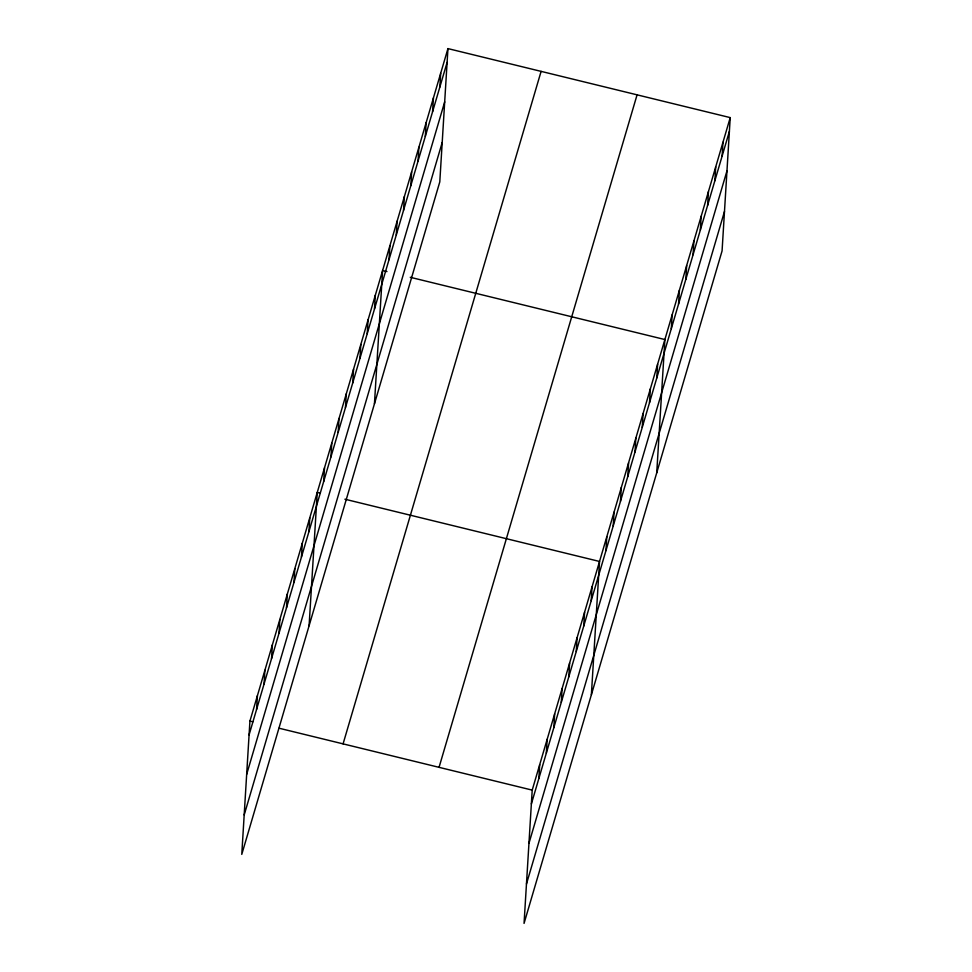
<?xml version="1.0" encoding="UTF-8"?>
<svg xmlns="http://www.w3.org/2000/svg" width="972" height="972" viewBox="0 0 972 972"><rect width="100%" height="100%" fill="white"/><g stroke="black" fill="none" stroke-linecap="round" stroke-linejoin="round"><path stroke-width="1.46" d="M447.946 48.6L249.925 721.09L241.773 854.388L439.794 181.886L447.946 48.6L730.227 117.612L722.074 250.91L524.054 923.4L532.206 790.115L730.227 117.612M256.559 709.511L257.41 695.685M264.044 684.106L264.882 670.279M271.528 658.7L272.367 644.873M279 633.294L279.851 619.48M286.485 607.889L287.335 594.074M293.969 582.483L294.808 568.669M301.442 557.077L302.292 543.263M308.926 531.684L309.776 517.857M309.096 625.737L317.249 492.452L320.165 493.156M323.664 481.614L324.514 467.787M330.93 456.962L331.768 443.135M338.183 432.297L339.034 418.47M345.449 407.645L346.299 393.818M352.715 382.98L353.553 369.153M359.968 358.328L360.819 344.501M367.234 333.663L368.072 319.837M374.487 309.011L375.338 295.184M374.451 403.817L382.603 270.52L386.965 271.589M389.007 259.694L389.857 245.867M396.272 235.03L397.123 221.203M403.538 210.377L404.376 196.551M410.792 185.713L411.642 171.886M418.057 161.06L418.896 147.234M425.311 136.396L426.161 122.569M432.576 111.744L433.427 97.917M439.842 87.079L440.68 73.252M538.84 778.536L539.691 764.709M546.325 753.13L547.175 739.303M553.809 727.724L554.648 713.898M561.281 702.319L562.132 688.492M568.766 676.913L569.616 663.086M576.25 651.507L577.089 637.681M583.722 626.102L584.573 612.275M591.207 600.696L592.057 586.869M591.377 694.749L599.53 561.464L344.902 499.207M605.945 550.626L606.795 536.799M613.211 525.974L614.061 512.147M620.476 501.309L621.315 487.482M627.73 476.657L628.58 462.83M634.995 451.992L635.834 438.178M642.249 427.34L643.1 413.513M649.515 402.675L650.365 388.861M656.768 378.023L657.619 364.196M656.732 472.829L664.884 339.544L410.257 277.287M671.3 328.706L672.138 314.879M678.553 304.054L679.404 290.227M685.819 279.389L686.657 265.563M693.072 254.737L693.923 240.91M700.338 230.072L701.189 216.246M707.604 205.42L708.442 191.593M714.857 180.756L715.708 166.929M722.123 156.103L722.961 142.276M249.075 734.917L447.096 62.427M246.669 774.344L444.69 101.853M244.191 814.961L442.199 142.471M343.08 743.872L541.1 71.381M439.052 767.333L637.073 94.843M531.368 803.941L729.377 131.439M528.95 843.356L726.971 170.865M526.472 883.973L724.48 211.483M249.925 721.09L252.841 721.807M279.037 728.21L532.206 790.115"/></g></svg>
